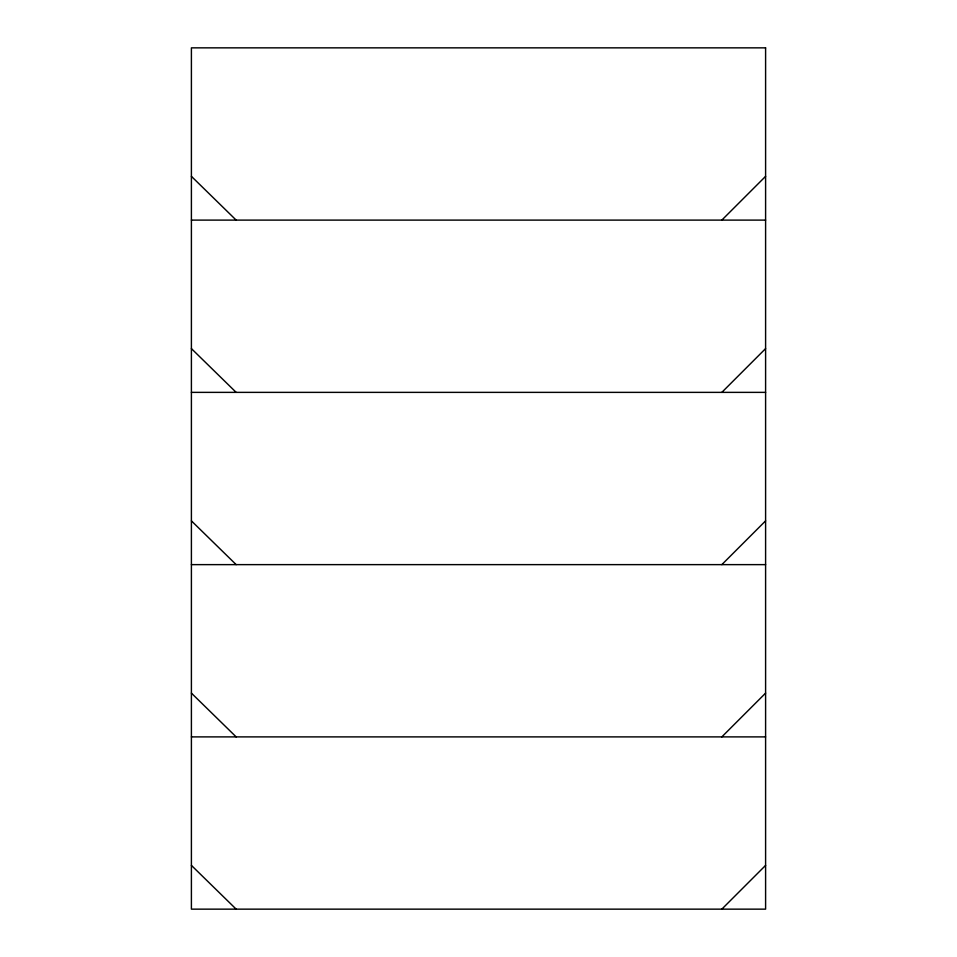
<?xml version="1.0" encoding="UTF-8"?>
<svg xmlns="http://www.w3.org/2000/svg" width="957" height="957" viewBox="0 0 957 957"><rect width="100%" height="100%" fill="white"/><g stroke="black" fill="none" stroke-linecap="round" stroke-linejoin="round"><path stroke-width="1.44" d="M721.829 220.11L765.6 176.339M721.829 392.37L765.6 348.599M721.829 564.63L765.6 520.859M721.829 736.89L765.6 693.119M721.829 909.15L765.6 865.379M191.4 220.11L765.6 220.11M191.4 392.37L765.6 392.37M191.4 564.63L765.6 564.63M191.4 736.89L765.6 736.89M191.4 176.339L236.164 220.11M191.4 348.599L236.164 392.37M191.4 520.859L236.164 564.63M191.4 693.119L236.164 736.89M191.4 865.379L236.164 909.15M765.6 47.85L191.4 47.85L191.4 909.15L765.6 909.15L765.6 47.85"/></g></svg>
